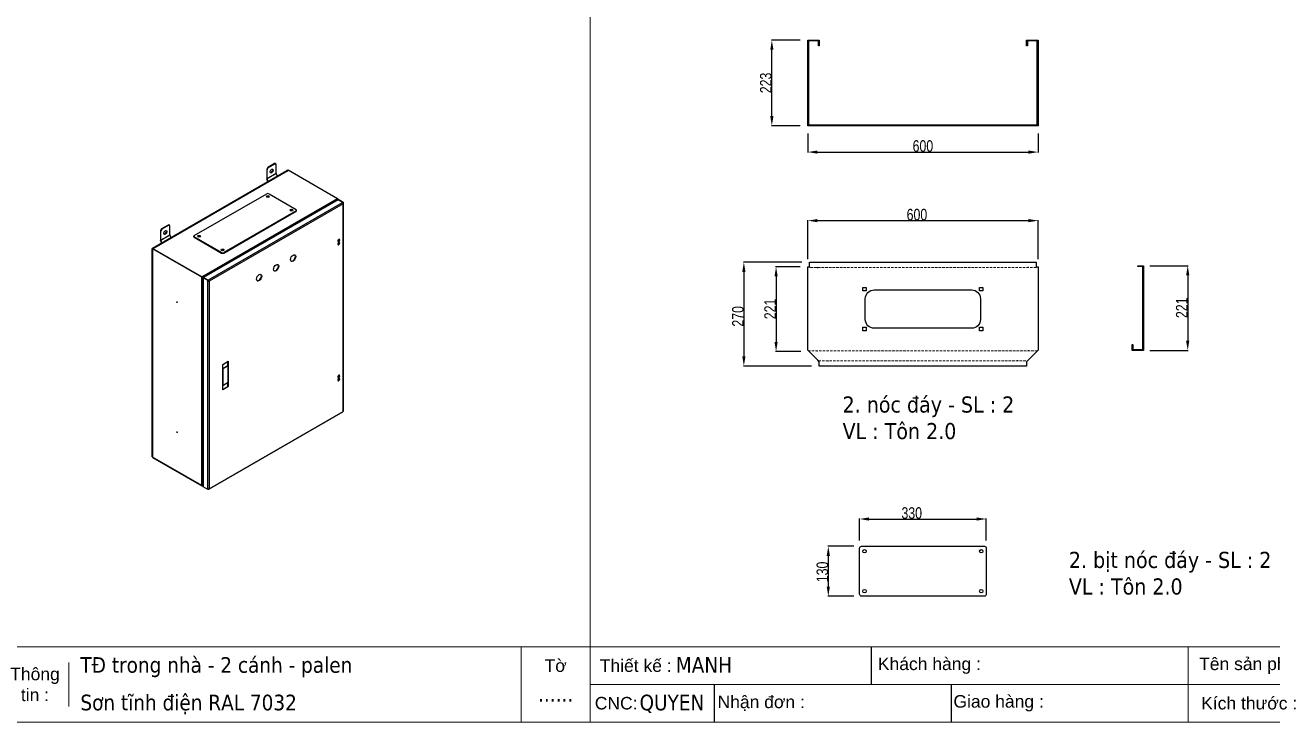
# Model space of a CAD drawing. Header units: inches. Extents: x 21 to 136330, y 8 to 58290.
# Drawn here: x 116674 to 119922, y 18243 to 20058 of the extents above; entities that cross this region are included whole.
import ezdxf
from ezdxf.enums import TextEntityAlignment as Align

# ---------------------------------------------------------------- set-up
doc = ezdxf.new("R2010")
doc.units = ezdxf.units.IN
doc.header["$MEASUREMENT"] = 0
doc.linetypes.add('HIDDEN', pattern=[9.525, 6.35, -3.175])
for name, color, linetype in [('0 KHUNG KT01', 7, 'Continuous'), ('@.0.DM. NÉT CHÍNH', 7, 'Continuous'), ('@.DM. NÉT CẮT', 2, 'Continuous'), ('@.DM. ĐIỂM DẤU', 1, 'Continuous')]:
    doc.layers.add(name, color=color, linetype=linetype)
doc.layers.add('0 TĂNG CỨNG', color=7, linetype='Continuous', lineweight=15)
doc.layers.add('@.0.DM. NÉT ĐỨT', color=8, linetype='HIDDEN', lineweight=9)
doc.layers.add('@.0.DM. KÍCH THƯỚC', color=8, linetype='Continuous', transparency=0.2)
doc.layers.add('@.0.DM. KÍCH THƯỚC @ 1', color=8, linetype='Continuous', transparency=0.2)
doc.styles.add('ARIAL', font='arial.ttf')
doc.styles.add('Note Text (ISO)', font='tahoma.ttf')
doc.styles.add('roman', font='roman.shx', dxfattribs={"width": 0.8})
doc.styles.add('Tahoma (Input Text)', font='tahoma.ttf')
doc.dimstyles.new('Kích thước Duy Mạnh', dxfattribs={"dimtxt": 30, "dimasz": 25, "dimexe": 1.25, "dimexo": 20, "dimtad": 1, "dimdec": 1, "dimtxsty": 'roman', "dimcen": 2.5, "dimclrd": 8, "dimclre": 8, "dimclrt": 2, "dimadec": 0, "dimazin": 0, "dimtfac": 1, "dimtdec": 1, "dimtix": 1, "dimtmove": 0, "dimatfit": 3, "dimfxl": 1, "dimtfillclr": 1, "dimarcsym": 0})

# ---------------------------------------------------------------- blocks, each defined once
blk = doc.blocks.new('KHUNG KT1')
at = {"color": 7}
for p, q in [((7128, -4752), (0, -4752)), ((2294.1, -4752), (2294.1, -5040)), ((6864, -4752), (6864, -5040)), ((5128.7, -4812), (5128.7, -4980)), ((4848, -4896), (0, -4896))]:
    blk.add_line(p, q, dxfattribs=at)
blk.add_lwpolyline([(0, 0), (7128, 0), (7128, -5040), (0, -5040)], close=True, dxfattribs=at)
at = {"layer": '0 KHUNG KT01'}
for p, q in [((1077.9, -4752), (1077.9, -4896)), ((476.3, -4896), (476.3, -5040)), ((1385.1, -4896), (1385.1, -5040))]:
    blk.add_line(p, q, dxfattribs=at)
at = {"color": 2, "char_height": 48, "style": 'ARIAL'}
for s, insert, width, attachment_point in [('  Thiết kế :', (0, -4824), 2202.321, 4), ('  Khách hàng :', (1066.9, -4824), 2202.321, 4), ('  Tên sản phẩm :', (2299.1, -4824), 2202.321, 4), ('Thông\\Ptin :', (4998.8, -4896), 259.945, 5), ('Tờ', (6996, -4824), 264, 5), ('CNC:', (18.2, -4968), 2202.321, 4), ('  Nhận đơn :', (451.9, -4968), 2202.321, 4), ('  Giao hàng :', (1356.7, -4968), 2202.321, 4), ('  Kích thước :', (2307, -4968), 2202.321, 4)]:
    blk.add_mtext(s, dxfattribs=dict(at, insert=insert, width=width, attachment_point=attachment_point))
at = {"color": 1, "style": 'Tahoma (Input Text)', "flags": 8}
for tag, p in [('#01', (328.9, -4851.1)), ('#03', (1514.7, -4846.3)), ('#05', (2819, -4851.1)), ('#07', (4424, -4851.1)), ('#09', (5172.9, -4851.1)), ('#02', (189.8, -4995.1)), ('#04', (1755.3, -4995.1)), ('#06', (2727.8, -4995.1)), ('#08', (4382.7, -4995.1)), ('#10', (5172.9, -4995.1))]:
    blk.add_attdef(tag, p, '', height=60, dxfattribs=at)
blk.add_attdef('#11', text='', height=60, dxfattribs=at).set_placement((6996, -4961.6), align=Align.CENTER)
at = {"layer": '0 TĂNG CỨNG', "color": 1, "style": 'ARIAL'}
blk.add_attdef('#12', (852.8, -4987.6), '', height=60, dxfattribs=at)
blk = doc.blocks.new('ư122')
at = {"layer": '@.0.DM. NÉT CHÍNH'}
for p, q in [((171.4, 847.5), (153.7, 837.3)), ((172.4, 846.9), (154.7, 836.7)), ((171.4, 847.5), (172.4, 846.9)), ((174.5, 847.1), (173.4, 847.7)), ((175.4, 822.1), (175.4, 845.2)), ((-146.5, 627.6), (203.5, 829.6)), ((203.5, 828.6), (-143.6, 628.2)), ((204, 828.4), (-143.1, 628)), ((205.3, 828.3), (-142.4, 627.6)), ((150.7, 832.2), (151.8, 831.6)), ((150.7, 832.2), (150.7, 809.1)), ((151.8, 808.4), (151.8, 831.6)), ((151.8, 808.4), (175.4, 822.1)), ((175.5, 821.4), (151.9, 807.8)), ((154.7, 836.7), (153.7, 837.3)), ((175.5, 821.4), (178, 814.9)), ((203.5, 829.3), (206.4, 831)), ((203.5, 829.3), (205.3, 828.3)), ((203.5, 828.3), (203.5, 829.3)), ((203.7, 828.2), (203.5, 828.3)), ((205.3, 828.3), (205.3, 828.3)), ((205.3, 828.3), (205.3, 828.3)), ((206.4, 831), (334.9, 756.8)), ((150.7, 809.1), (151.8, 808.4)), ((151.9, 807.8), (151, 807.7)), ((153.6, 800.9), (151, 807.7)), ((154.4, 801.3), (151.9, 807.8)), ((-37.8, 660.1), (150.8, 768.9)), ((-18.6, 552.7), (334.9, 756.8)), ((335.2, 753.1), (-14.4, 551.3)), ((336.8, 753.2), (-13.5, 550.9)), ((153.7, 762.8), (150.3, 760.8)), ((153.7, 762.9), (153.7, 762.8)), ((157.1, 760.8), (153.7, 762.8)), ((156.7, 768.9), (227.4, 728.1)), ((335.6, 754.4), (335.3, 754.6)), ((335.6, 754.8), (335.6, 753.3)), ((336.8, 753.2), (348.6, 746.4)), ((337.9, 753.8), (337, 753.3)), ((337, 753.1), (337, 753.3)), ((337, 753.3), (348.8, 746.5)), ((349.6, 747), (337.9, 753.8)), ((-1, 544.6), (347.9, 746)), ((349.6, 742.9), (0.8, 541.5)), ((227.4, 724.7), (38.8, 615.8)), ((38.8, 614.8), (227.4, 723.7)), ((215, 727.4), (211.6, 725.5)), ((215, 727.5), (215, 727.4)), ((218.4, 725.5), (215, 727.4)), ((227.4, 723.7), (227.4, 724.7)), ((228.6, 725.4), (228.6, 726.4)), ((347.9, 746), (348.6, 746.4)), ((348.6, 745.4), (348.6, 746.4)), ((348.6, 745.4), (348.6, 745.4)), ((348.8, 746.5), (349.6, 747)), ((348.8, 745.2), (348.8, 746.5)), ((349.6, 744.9), (349.1, 744.6)), ((349.5, 743.8), (350.3, 744.3)), ((349.6, 747), (349.6, 744.9)), ((349.6, 202.6), (349.6, 742.9)), ((350.4, 203.7), (350.4, 743.9)), ((-105.6, 687.6), (-123.3, 677.4)), ((-104.5, 687), (-122.2, 676.8)), ((-105.6, 687.6), (-104.5, 687)), ((-102.5, 687.2), (-103.5, 687.8)), ((-101.6, 662.2), (-101.6, 685.3)), ((-126.2, 672.3), (-125.2, 671.7)), ((-126.2, 672.3), (-126.2, 649.2)), ((-125.2, 648.5), (-125.2, 671.7)), ((-125.2, 648.5), (-101.6, 662.2)), ((-101.5, 661.5), (-125, 647.9)), ((-122.2, 676.8), (-123.3, 677.4)), ((-101.5, 661.5), (-99, 655)), ((-39, 657.3), (-39, 658.4)), ((-37.8, 655.6), (-37.8, 656.7)), ((32.9, 615.8), (-37.8, 656.7)), ((-37.8, 655.6), (32.9, 614.8)), ((-25.4, 659.4), (-28.8, 657.4)), ((-25.4, 659.5), (-25.4, 659.4)), ((-22, 657.4), (-25.4, 659.4)), ((338.1, 649.9), (338.7, 650.2)), ((-147.2, 84.3), (-147.2, 626.5)), ((-147.1, 626.9), (-144.2, 628.6)), ((-18.6, 552.7), (-147.1, 626.9)), ((-147.1, 625.9), (-147.1, 626.9)), ((-18.6, 551.7), (-147.1, 625.9)), ((-18.6, 551.7), (-146.5, 625.5)), ((-146.5, 625.5), (-146.5, 83.2)), ((-142.4, 627.6), (-144.2, 628.6)), ((-142.4, 627.6), (-142.4, 627.6)), ((-142.4, 627.6), (-142.4, 627.6)), ((-142.4, 627.6), (-142.4, 627.6)), ((-126.2, 649.2), (-125.2, 648.5)), ((-125, 647.9), (-125.9, 647.8)), ((-123.3, 641), (-125.9, 647.8)), ((-122.5, 641.4), (-125, 647.9)), ((35.9, 624), (32.5, 622)), ((35.9, 624.1), (35.9, 624)), ((39.2, 622), (35.9, 624)), ((337, 644.8), (337, 648.8)), ((337, 636.6), (337, 640.6)), ((337.3, 644.9), (337.9, 645.3)), ((338.1, 644.4), (337.3, 644.9)), ((337.3, 636.8), (337.9, 637.1)), ((338.1, 636.2), (337.3, 636.8)), ((338.7, 644.7), (337.9, 645.3)), ((338.7, 636.6), (337.9, 637.1)), ((338.7, 644.7), (338.1, 644.4)), ((338.1, 641.7), (338.7, 642)), ((338.7, 636.6), (338.1, 636.2)), ((32.9, 614.8), (32.9, 615.8)), ((38.8, 614.8), (38.8, 615.8)), ((-18.6, 551.7), (-18.6, 552.7)), ((-18.6, 9.4), (-18.6, 551.7)), ((-16.9, 551.7), (-16.2, 551.3)), ((-16.2, 551.3), (-15.1, 550.7)), ((-15.3, 550.5), (-15.3, 7.9)), ((-14.5, 551), (-15.1, 550.7)), ((-14.9, 550.5), (-15.1, 550.7)), ((-14.9, 550.5), (-15.1, 550.7)), ((-15.1, 550.7), (-15.1, 550.5)), ((-14.5, 550.3), (-13.6, 550.8)), ((-14.5, 550.3), (-14.5, 6)), ((-2.7, 543.5), (-14.5, 550.3)), ((-13.6, 550.8), (-1.9, 544)), ((-1.7, 544.1), (-13.5, 550.9)), ((-13.5, 550.9), (-13.5, 550.8)), ((-1.9, 544), (-2.7, 543.5)), ((-2.7, 541.5), (-2.7, 543.5)), ((-2.7, 541.5), (-1.9, 542)), ((-2.7, 1.2), (-2.7, 541.5)), ((-1.9, 544), (-1.9, 542)), ((-1.9, 543.2), (-1.7, 543.1)), ((-1, 542.5), (-1.9, 543)), ((-1, 542.5), (-1.9, 543)), ((-1.7, 544.1), (-1, 544.6)), ((-1.7, 543.1), (-1.7, 544.1)), ((-1, 543.5), (-1.7, 543.1)), ((-1.6, 541.1), (-0.1, 542)), ((-1, 544.6), (-1, 543.5)), ((-1, 542.5), (-0.3, 542.9)), ((-1, 541.8), (-1, 542.5)), ((-0.2, 542.1), (-0.1, 542.2)), ((-0.2, 541.9), (-0.2, 542.1)), ((-0.1, 542), (-0.1, 543.8)), ((-0.1, 542), (0.8, 541.5)), ((0.8, 541.5), (0.8, 1.2)), ((36.2, 324.8), (50.3, 332.9)), ((49.4, 322), (49.4, 332.4)), ((50.3, 332.9), (50.3, 300.1)), ((36.2, 258.8), (36.2, 324.8)), ((36.2, 314.4), (49.4, 322)), ((50.2, 321.5), (36.2, 313.4)), ((36.2, 313.4), (36.2, 313.5)), ((36.2, 313.4), (36.2, 270.2)), ((50.2, 321.5), (49.4, 322)), ((50.2, 300.1), (50.2, 321.5)), ((50.3, 300.1), (50.2, 300.2)), ((50.3, 300.1), (50.2, 300.1)), ((50.2, 299.7), (50.3, 299.8)), ((50.2, 278.3), (50.2, 299.7)), ((50.3, 299.8), (50.3, 266.9)), ((337, 291), (337, 295)), ((338.1, 296), (338.7, 296.4)), ((36.2, 270.2), (50.2, 278.3)), ((36.2, 270.2), (36.2, 270.2)), ((36.2, 259.8), (49.4, 267.5)), ((50.3, 266.9), (36.2, 258.8)), ((49.4, 267.5), (49.4, 277.8)), ((50.3, 266.9), (49.4, 267.5)), ((337, 282.8), (337, 286.8)), ((337.3, 291.1), (337.9, 291.4)), ((338.1, 290.6), (337.3, 291.1)), ((337.3, 282.9), (337.9, 283.3)), ((338.1, 282.4), (337.3, 282.9)), ((338.7, 290.9), (337.9, 291.4)), ((338.7, 282.8), (337.9, 283.3)), ((338.7, 290.9), (338.1, 290.6)), ((338.1, 287.9), (338.7, 288.2)), ((338.7, 282.8), (338.1, 282.4)), ((0.3, 0.1), (349.1, 201.5)), ((0.8, 1.2), (349.6, 202.6)), ((-147, 83.6), (-147.1, 83.6)), ((-18.6, 9.4), (-147.1, 83.6)), ((-147.1, 83.6), (-147.1, 82.6)), ((-147.1, 82.6), (-18.6, 8.4)), ((-146.5, 83.2), (-18.6, 9.4)), ((-18.6, 9.4), (-18.6, 8.4)), ((-16.5, 8.8), (-15.3, 9.5)), ((-2.7, -0.8), (-14.5, 6)), ((-2.7, -0.8), (-2.7, 1.2)), ((-1.9, 0.9), (-1.9, -0.3)), ((-1.7, 0.8), (-1.9, 0.9)), ((-1.7, 0.8), (-1.6, 0.9)), ((-1.7, 0.8), (-1.7, -0.2)), ((-1, 0.2), (-1.7, -0.2)), ((-1, 0.2), (-1, 0.8)), ((-0.1, 0), (-0.1, 0.9)), ((-1.9, -0.3), (-2.7, -0.8)), ((-1.9, -0.1), (-1.7, -0.2))]:
    blk.add_line(p, q, dxfattribs=at)
for centre, major_axis, start_param, end_param in [((171.4, 844.1), (2.08, 3.61), 0, 0.785398), ((172.4, 843.5), (2.08, 3.61), 5.497787, 7.068583), ((153.7, 833.9), (-2.08, -3.61), 3.926991, 5.497787), ((154.7, 833.3), (2.08, 3.61), 0.785398, 2.356194), ((162.5, 828.8), (-2.71, -4.69), 0.197088, 2.944505), ((176.4, 821.4), (-0.75, 1.3), 0.785398, 1.308997), ((205.3, 828.6), (2.5, 0), 1.770509, 2.356194), ((205.3, 826.2), (-1.25, 2.17), 5.497787, 6.283185), ((152.8, 807.8), (1.5, -2.6), 3.926991, 4.45059), ((152.8, 807.8), (-0.75, 1.3), 0.785398, 1.308997), ((153.7, 760.8), (3.75, 0), 0.237941, 2.903652), ((153.7, 767.2), (4.17, 0), 0.785398, 2.356194), ((333.1, 753.8), (1.77, 3.06), 4.790313, 5.235988), ((333.1, 754.8), (2.5, 0), 6.021386, 6.871467), ((215, 725.4), (3.75, 0), 0.237941, 2.903652), ((224.4, 726.4), (4.17, 0), 5.497787, 7.068583), ((224.4, 725.4), (4.17, 0), 5.497787, 6.283185), ((347.9, 743.9), (1.25, -2.17), 1.832596, 2.356194), ((347.9, 743.9), (1.25, -2.17), 0.785398, 1.832596), ((347.9, 743.9), (2.5, 0), 0.261799, 0.785398), ((347.9, 743.9), (2.5, 0), 5.497787, 6.544985), ((-105.6, 684.2), (2.08, 3.61), 0, 0.785398), ((-104.5, 683.6), (2.08, 3.61), 5.497787, 7.068583), ((-123.3, 674), (-2.08, -3.61), 3.926991, 5.497787), ((-122.2, 673.4), (2.08, 3.61), 0.785398, 2.356194), ((-114.4, 668.9), (-2.71, -4.69), 0.197088, 2.944505), ((-100.5, 661.5), (-0.75, 1.3), 0.785398, 1.308997), ((-34.9, 658.4), (-4.17, 0), 5.497787, 7.068583), ((-34.9, 657.3), (-4.17, 0), 0, 0.785398), ((-25.4, 657.3), (3.75, 0), 0.237941, 2.903652), ((338.1, 647.1), (-1.67, -2.89), 3.926991, 7.068583), ((337.9, 648), (1.67, 2.89), 3.926991, 6.01481), ((338.7, 647.5), (1.67, 2.89), 3.926991, 7.068583), ((-144.7, 626.5), (-2.5, 0), 5.497787, 6.623022), ((-142.4, 625.5), (-1.25, 2.17), 5.497787, 5.579459), ((-124.1, 647.9), (1.5, -2.6), 3.926991, 4.45059), ((-124.1, 647.9), (-0.75, 1.3), 0.785398, 1.308997), ((35.9, 622), (3.75, 0), 0.237941, 2.903652), ((338.1, 639), (-1.67, -2.89), 3.926991, 7.068583), ((337.3, 647.6), (-1.67, -2.89), 0.268375, 0.785398), ((337.3, 639.5), (-1.67, -2.89), 0.268375, 0.785398), ((337.9, 639.8), (1.67, 2.89), 3.926991, 6.01481), ((338.7, 639.3), (1.67, 2.89), 3.926991, 7.068583), ((35.9, 617.5), (-4.17, 0), 0.785398, 2.356194), ((35.9, 616.5), (4.17, 0), 3.926991, 5.497787), ((174.3, 576.7), (-4.79, -8.3), 0.092363, 3.04923), ((218.5, 602.2), (-4.79, -8.3), 0.092363, 3.04923), ((130.1, 551.2), (-4.79, -8.3), 0.092363, 3.04923), ((-16.9, 552.7), (-2.5, 0), 0.785398, 1.832596), ((-1, 542.5), (2.5, 0), 3.926991, 4.45059), ((-1, 542.5), (-1.25, 0), 0.785398, 2.356194), ((-1, 542.5), (2.5, 0), 4.45059, 5.497787), ((-1, 542.5), (-1.25, 2.17), 4.974188, 5.497787), ((-1, 542.5), (0.63, -1.08), 0.785398, 2.356194), ((-1, 542.5), (-1.25, 2.17), 3.926991, 4.974188), ((338.1, 293.3), (-1.67, -2.89), 3.926991, 7.068583), ((337.9, 294.2), (1.67, 2.89), 3.926991, 6.01481), ((338.7, 293.7), (1.67, 2.89), 3.926991, 7.068583), ((338.1, 285.1), (-1.67, -2.89), 3.926991, 7.068583), ((337.3, 293.8), (-1.67, -2.89), 0.268375, 0.785398), ((337.3, 285.7), (-1.67, -2.89), 0.268375, 0.785398), ((337.9, 286), (1.67, 2.89), 3.926991, 6.01481), ((338.7, 285.5), (1.67, 2.89), 3.926991, 7.068583), ((347.9, 203.7), (1.25, -2.17), 0, 0.785398), ((347.9, 203.7), (2.5, 0), 5.497787, 6.283185), ((-144.7, 84.3), (-2.5, 0), 0, 0.785398), ((-16.9, 10.4), (2.5, 0), 3.926991, 4.974188), ((-16.9, 11.5), (-1.77, -3.06), 1.047198, 1.492872), ((-1, 2.3), (-2.5, 0), 0.785398, 1.308997), ((-1, 2.3), (-2.5, 0), 1.308997, 2.356194), ((-1, 2.3), (1.25, -2.17), 5.497787, 6.021386), ((-1, 2.3), (1.25, -2.17), 6.021386, 7.068583)]:
    blk.add_ellipse(centre, major_axis=major_axis, ratio=0.57735, start_param=start_param, end_param=end_param, dxfattribs=at)
for centre, major_axis in [((163.6, 828.2), (2.71, 4.69)), ((153.7, 761.8), (3.75, 0)), ((215, 726.4), (3.75, 0)), ((-113.4, 668.3), (2.71, 4.69)), ((-25.4, 658.4), (3.75, 0)), ((35.9, 623), (3.75, 0)), ((175.2, 576.2), (-4.79, -8.3)), ((219.4, 601.7), (-4.79, -8.3)), ((131, 550.7), (-4.79, -8.3)), ((-82.6, 486.6), (0.417, -0.722)), ((-82.6, 148.4), (0.417, -0.722))]:
    blk.add_ellipse(centre, major_axis=major_axis, ratio=0.57735, dxfattribs=at)
for points, knots in [([(334.9, 756.8), (335.1, 756.3), (335.3, 755.3), (335.3, 754.3), (335.2, 753.9), (335.1, 753.4), (335, 753)], [0, 0, 0, 0, 1.026322, 1.026322, 1.026322, 1.492872, 1.492872, 1.492872, 1.492872]), ([(336, 753.3), (336.2, 753.4), (336.4, 753.6), (336.6, 753.6), (336.7, 753.6), (336.7, 753.7), (336.7, 753.7)], [-0.4991094, -0.4991094, -0.4991094, -0.4991094, -0.3376904, -0.3376904, -0.3376904, -0.3123669, -0.3123669, -0.3123669, -0.3123669]), ([(-15.1, 550.7), (-15.5, 551.2), (-16.2, 551.8), (-17.1, 552.3), (-17.6, 552.5), (-18.1, 552.7), (-18.6, 552.7)], [0, 0, 0, 0, 1.026322, 1.026322, 1.026322, 1.570796, 1.570796, 1.570796, 1.570796]), ([(-15.3, 550.5), (-15.2, 550.5), (-15.1, 550.5), (-15, 550.5), (-14.9, 550.5), (-14.9, 550.5)], [0, 0, 0, 0, 0.05927995, 0.05927995, 0.09014285, 0.09014285, 0.09014285, 0.09014285]), ([(-14.9, 550.5), (-14.8, 550.6), (-14.6, 550.6), (-14.3, 550.6), (-14.1, 550.7), (-13.9, 550.8), (-13.9, 550.8), (-13.8, 550.8)], [0, 0, 0, 0, 0.0657669, 0.0657669, 0.1323234, 0.1323234, 0.156553, 0.156553, 0.156553, 0.156553]), ([(-14.1, 551.3), (-14.1, 551.2), (-14.1, 551.1), (-14.1, 550.9), (-14, 550.8), (-14, 550.7)], [-0.27624246, -0.27624246, -0.27624246, -0.27624246, -0.21413632, -0.21413632, -0.17938515, -0.17938515, -0.17938515, -0.17938515]), ([(-14, 551.3), (-14, 551.1), (-14, 551), (-14, 550.9), (-14, 550.8), (-14, 550.7)], [-0.29607044, -0.29607044, -0.29607044, -0.29607044, -0.23376334, -0.23376334, -0.20012323, -0.20012323, -0.20012323, -0.20012323]), ([(-18.6, 8.4), (-17.7, 8.3), (-16.7, 8.5), (-16, 9.2), (-15.7, 9.4), (-15.4, 9.8), (-15.3, 10.1)], [0, 0, 0, 0, 1.026322, 1.026322, 1.026322, 1.454382, 1.454382, 1.454382, 1.454382]), ([(-15.3, 7.9), (-15.3, 7.7), (-15.2, 7.5), (-15.2, 7.3), (-15.2, 7.3), (-15.2, 7.2), (-15.2, 7.1)], [-0.468655, -0.468655, -0.468655, -0.468655, -0.350237, -0.350237, -0.350237, -0.3033353, -0.3033353, -0.3033353, -0.3033353])]:
    blk.add_open_spline(points, degree=3, knots=knots, dxfattribs=at)
for points in [[(335.2, 753.1), (335.4, 753.2), (335.5, 753.2), (335.7, 753.3)], [(335.7, 753.3), (335.8, 753.3), (335.9, 753.3), (336, 753.3)], [(336, 753.3), (336.2, 753.3), (336.5, 753.3), (336.8, 753.2)], [(336.7, 753.7), (336.6, 753.5), (336.5, 753.4), (336.4, 753.3)], [(336.7, 753.7), (337.1, 753.8), (337.5, 753.8), (337.9, 753.8)], [(337, 753.3), (336.9, 753.3), (336.9, 753.2), (336.8, 753.2)], [(-15.2, 550.5), (-15.2, 550.5), (-15.3, 550.5), (-15.3, 550.5)], [(-14.5, 550.3), (-14.8, 550.4), (-15.1, 550.5), (-15.2, 550.5)], [(-14.9, 550.5), (-15, 550.5), (-15.1, 550.5), (-15.2, 550.5)], [(-14.1, 551.3), (-14.4, 551.4), (-14.6, 551.1), (-14.5, 550.6)], [(-14, 551.3), (-14, 551.3), (-14.1, 551.3), (-14.1, 551.3)], [(-13.5, 550.9), (-13.7, 551.1), (-13.9, 551.2), (-14, 551.3)], [(-13.8, 550.8), (-13.7, 550.8), (-13.7, 550.8), (-13.6, 550.8)], [(-15.2, 7.1), (-15.1, 6.7), (-14.9, 6.3), (-14.5, 6)]]:
    blk.add_open_spline(points, degree=3, dxfattribs=at)
blk = doc.blocks.new('*D1889')
at = {"layer": '@.0.DM. KÍCH THƯỚC', "color": 8, "lineweight": -2, "transparency": 16777216}
for p, q in [((118712.5, 19448.3), (118712.5, 19549.6)), ((119312.5, 19448.3), (119312.5, 19549.6))]:
    blk.add_line(p, q, dxfattribs=at)
at = {"layer": '@.0.DM. KÍCH THƯỚC', "lineweight": -2, "transparency": 16777216}
blk.add_line((118737.5, 19548.3), (119287.5, 19548.3), dxfattribs=at)
at = {"layer": '@.0.DM. KÍCH THƯỚC', "transparency": 16777216}
for points in [[(118737.5, 19552.5), (118737.5, 19544.2), (118712.5, 19548.3)], [(119287.5, 19552.5), (119287.5, 19544.2), (119312.5, 19548.3)]]:
    blk.add_solid(points, dxfattribs=at)
at = {"layer": 'Defpoints', "color": 0, "transparency": 16777216}
for p in [(119312.5, 19548.3), (118712.5, 19428.3), (119312.5, 19428.3)]:
    blk.add_point(p, dxfattribs=at)
at = {"layer": '@.0.DM. KÍCH THƯỚC', "color": 2, "transparency": 16777216, "insert": (118970.2, 19579), "char_height": 30, "attachment_point": 1, "style": 'roman'}
blk.add_mtext('600', dxfattribs=at)
blk = doc.blocks.new('*D1890')
at = {"layer": '@.0.DM. KÍCH THƯỚC', "color": 8, "lineweight": -2, "transparency": 16777216}
for p, q in [((118697.5, 19439.9), (118545, 19439.9)), ((118722.5, 19169.8), (118545, 19169.8))]:
    blk.add_line(p, q, dxfattribs=at)
at = {"layer": '@.0.DM. KÍCH THƯỚC', "lineweight": -2, "transparency": 16777216}
blk.add_line((118546.2, 19414.9), (118546.2, 19194.8), dxfattribs=at)
at = {"layer": '@.0.DM. KÍCH THƯỚC', "transparency": 16777216}
for points in [[(118542.1, 19414.9), (118550.4, 19414.9), (118546.2, 19439.9)], [(118542.1, 19194.8), (118550.4, 19194.8), (118546.2, 19169.8)]]:
    blk.add_solid(points, dxfattribs=at)
at = {"layer": 'Defpoints', "color": 0, "transparency": 16777216}
for p in [(118717.5, 19439.9), (118546.2, 19169.8), (118742.5, 19169.8)]:
    blk.add_point(p, dxfattribs=at)
at = {"layer": '@.0.DM. KÍCH THƯỚC', "color": 2, "transparency": 16777216, "insert": (118515.6, 19272.4), "char_height": 30, "attachment_point": 1, "rotation": 90, "style": 'roman'}
blk.add_mtext('270', dxfattribs=at)
blk = doc.blocks.new('*D1891')
at = {"layer": '@.0.DM. KÍCH THƯỚC', "color": 8, "lineweight": -2, "transparency": 16777216}
for p, q in [((118847.5, 18715.7), (118847.5, 18772.8)), ((119177.5, 18715.7), (119177.5, 18772.8))]:
    blk.add_line(p, q, dxfattribs=at)
at = {"layer": '@.0.DM. KÍCH THƯỚC', "lineweight": -2, "transparency": 16777216}
blk.add_line((118872.5, 18771.6), (119152.5, 18771.6), dxfattribs=at)
at = {"layer": '@.0.DM. KÍCH THƯỚC', "transparency": 16777216}
for points in [[(118872.5, 18775.7), (118872.5, 18767.4), (118847.5, 18771.6)], [(119152.5, 18775.7), (119152.5, 18767.4), (119177.5, 18771.6)]]:
    blk.add_solid(points, dxfattribs=at)
at = {"layer": 'Defpoints', "color": 0, "transparency": 16777216}
for p in [(119177.5, 18771.6), (118847.5, 18695.7), (119177.5, 18695.7)]:
    blk.add_point(p, dxfattribs=at)
at = {"layer": '@.0.DM. KÍCH THƯỚC', "color": 2, "transparency": 16777216, "insert": (118956.7, 18802.2), "char_height": 30, "attachment_point": 1, "style": 'roman'}
blk.add_mtext('330', dxfattribs=at)
blk = doc.blocks.new('*D1892')
at = {"layer": '@.0.DM. KÍCH THƯỚC', "color": 8, "lineweight": -2, "transparency": 16777216}
for p, q in [((118832.5, 18700.7), (118764.9, 18700.7)), ((118832.5, 18570.7), (118764.9, 18570.7))]:
    blk.add_line(p, q, dxfattribs=at)
at = {"layer": '@.0.DM. KÍCH THƯỚC', "lineweight": -2, "transparency": 16777216}
blk.add_line((118766.2, 18675.7), (118766.2, 18595.7), dxfattribs=at)
at = {"layer": '@.0.DM. KÍCH THƯỚC', "transparency": 16777216}
for points in [[(118762, 18675.7), (118770.3, 18675.7), (118766.2, 18700.7)], [(118762, 18595.7), (118770.3, 18595.7), (118766.2, 18570.7)]]:
    blk.add_solid(points, dxfattribs=at)
at = {"layer": 'Defpoints', "color": 0, "transparency": 16777216}
for p in [(118852.5, 18700.7), (118766.2, 18570.7), (118852.5, 18570.7)]:
    blk.add_point(p, dxfattribs=at)
at = {"layer": '@.0.DM. KÍCH THƯỚC', "color": 2, "transparency": 16777216, "insert": (118735.6, 18607.1), "char_height": 30, "attachment_point": 1, "rotation": 90, "style": 'roman'}
blk.add_mtext('130', dxfattribs=at)
blk = doc.blocks.new('*D1870')
at = {"layer": '@.0.DM. KÍCH THƯỚC', "color": 8, "lineweight": -2, "transparency": 16777216}
for p, q in [((118692.5, 19428.3), (118628.9, 19428.3)), ((118694.5, 19207.6), (118628.9, 19207.6))]:
    blk.add_line(p, q, dxfattribs=at)
at = {"layer": '@.0.DM. KÍCH THƯỚC', "lineweight": -2, "transparency": 16777216}
blk.add_line((118630.1, 19403.3), (118630.1, 19232.6), dxfattribs=at)
at = {"layer": '@.0.DM. KÍCH THƯỚC', "transparency": 16777216}
for points in [[(118626, 19403.3), (118634.3, 19403.3), (118630.1, 19428.3)], [(118626, 19232.6), (118634.3, 19232.6), (118630.1, 19207.6)]]:
    blk.add_solid(points, dxfattribs=at)
at = {"layer": 'Defpoints', "color": 0, "transparency": 16777216}
for p in [(118712.5, 19428.3), (118630.1, 19207.6), (118714.5, 19207.6)]:
    blk.add_point(p, dxfattribs=at)
at = {"layer": '@.0.DM. KÍCH THƯỚC', "color": 2, "transparency": 16777216, "insert": (118599.5, 19291.7), "char_height": 30, "attachment_point": 1, "rotation": 90, "style": 'roman'}
blk.add_mtext('221', dxfattribs=at)
blk = doc.blocks.new('*D1881')
at = {"layer": '@.0.DM. KÍCH THƯỚC', "color": 8, "lineweight": -2, "transparency": 16777216}
for p, q in [((119603.2, 19431), (119703.4, 19431)), ((119603.2, 19210.5), (119703.4, 19210.5))]:
    blk.add_line(p, q, dxfattribs=at)
at = {"layer": '@.0.DM. KÍCH THƯỚC', "lineweight": -2, "transparency": 16777216}
blk.add_line((119702.2, 19406), (119702.2, 19235.5), dxfattribs=at)
at = {"layer": '@.0.DM. KÍCH THƯỚC', "transparency": 16777216}
for points in [[(119698, 19406), (119706.4, 19406), (119702.2, 19431)], [(119698, 19235.5), (119706.4, 19235.5), (119702.2, 19210.5)]]:
    blk.add_solid(points, dxfattribs=at)
at = {"layer": 'Defpoints', "color": 0, "transparency": 16777216}
for p in [(119583.2, 19431), (119583.2, 19210.5), (119702.2, 19210.5)]:
    blk.add_point(p, dxfattribs=at)
at = {"layer": '@.0.DM. KÍCH THƯỚC', "color": 2, "transparency": 16777216, "insert": (119671.6, 19294.7), "char_height": 30, "attachment_point": 1, "rotation": 90, "style": 'roman'}
blk.add_mtext('221', dxfattribs=at)
blk = doc.blocks.new('*D1885')
at = {"layer": '@.0.DM. KÍCH THƯỚC', "color": 8, "lineweight": -2, "transparency": 16777216}
for p, q in [((118712.5, 19775.3), (118712.5, 19725.5)), ((119312.5, 19775.3), (119312.5, 19725.5))]:
    blk.add_line(p, q, dxfattribs=at)
at = {"layer": '@.0.DM. KÍCH THƯỚC', "lineweight": -2, "transparency": 16777216}
blk.add_line((118737.5, 19726.8), (119287.5, 19726.8), dxfattribs=at)
at = {"layer": '@.0.DM. KÍCH THƯỚC', "transparency": 16777216}
for points in [[(118737.5, 19730.9), (118737.5, 19722.6), (118712.5, 19726.8)], [(119287.5, 19730.9), (119287.5, 19722.6), (119312.5, 19726.8)]]:
    blk.add_solid(points, dxfattribs=at)
at = {"layer": 'Defpoints', "color": 0, "transparency": 16777216}
for p in [(118712.5, 19795.3), (119312.5, 19795.3), (119312.5, 19726.8)]:
    blk.add_point(p, dxfattribs=at)
at = {"layer": '@.0.DM. KÍCH THƯỚC', "color": 2, "transparency": 16777216, "insert": (119012.5, 19742.4), "char_height": 30, "attachment_point": 5, "style": 'roman'}
blk.add_mtext('600', dxfattribs=at)
blk = doc.blocks.new('*D1901')
at = {"layer": '@.0.DM. KÍCH THƯỚC', "color": 8, "lineweight": -2, "transparency": 16777216}
for p, q in [((118692.5, 20018.3), (118617.9, 20018.3)), ((118692.5, 19795.3), (118617.9, 19795.3))]:
    blk.add_line(p, q, dxfattribs=at)
at = {"layer": '@.0.DM. KÍCH THƯỚC', "lineweight": -2, "transparency": 16777216}
blk.add_line((118619.1, 19820.3), (118619.1, 19993.3), dxfattribs=at)
at = {"layer": '@.0.DM. KÍCH THƯỚC', "transparency": 16777216}
for points in [[(118615, 19993.3), (118623.3, 19993.3), (118619.1, 20018.3)], [(118615, 19820.3), (118623.3, 19820.3), (118619.1, 19795.3)]]:
    blk.add_solid(points, dxfattribs=at)
at = {"layer": 'Defpoints', "color": 0, "transparency": 16777216}
for p in [(118619.1, 20018.3), (118712.5, 20018.3), (118712.5, 19795.3)]:
    blk.add_point(p, dxfattribs=at)
at = {"layer": '@.0.DM. KÍCH THƯỚC', "color": 2, "transparency": 16777216, "insert": (118603.5, 19906.8), "char_height": 30, "attachment_point": 5, "rotation": 90, "style": 'roman'}
blk.add_mtext('223', dxfattribs=at)

msp = doc.modelspace()

# ---------------------------------------------------------------- linework, layer by layer
at = {"layer": '@.0.DM. NÉT CHÍNH'}
for p, q in [((118717.5391, 19428.3281), (118717.5391, 19426.5901)), ((119307.5391, 19428.3281), (119307.5391, 19426.5901))]:
    msp.add_line(p, q, dxfattribs=at)
for points in [[(119282.5391, 20003.3042), (119282.5391, 20018.3042), (119312.5391, 20018.3042), (119312.5391, 19795.3042), (118712.5391, 19795.3042), (118712.5391, 20018.3042), (118742.5391, 20018.3042), (118742.5391, 20003.3042), (118740.5391, 20003.3042), (118740.5391, 20016.3042), (118714.5391, 20016.3042), (118714.5391, 19797.3042), (119310.5391, 19797.3042), (119310.5391, 20016.3042), (119284.5391, 20016.3042), (119284.5391, 20003.3042)], [(119587.1892, 19430.9803), (119587.1892, 19210.4803), (119557.1892, 19210.4803), (119557.1892, 19225.4803), (119559.1892, 19225.4803), (119559.1892, 19212.4803), (119585.1892, 19212.4803), (119585.1892, 19428.9803), (119572.1892, 19428.9803), (119572.1892, 19430.9803)]]:
    msp.add_lwpolyline(points, close=True, dxfattribs=at)
for points in [[(119309.2772, 19428.3281), (119312.5391, 19428.3281), (119312.5391, 19211.3042), (119286.5391, 19185.3042), (119282.5391, 19180.7803), (119282.5391, 19169.7803), (118742.5391, 19169.7803), (118742.5391, 19180.7803), (118738.5391, 19185.3042), (118712.5391, 19211.3042), (118712.5391, 19428.3281), (118715.8011, 19428.3281)], [(118717.5391, 19428.3281), (118717.5391, 19439.852), (119307.5391, 19439.852), (119307.5391, 19428.3281)]]:
    msp.add_lwpolyline(points, dxfattribs=at)
msp.add_lwpolyline([(118852.5391, 18700.7178), (119172.5391, 18700.7178, -0.414213562), (119177.5391, 18695.7178), (119177.5391, 18575.7178, -0.414213562), (119172.5391, 18570.7178), (118852.5391, 18570.7178, -0.414213562), (118847.5391, 18575.7178), (118847.5391, 18695.7178, -0.414213562)], format="xyb", close=True, dxfattribs=at)
for centre, start, end in [((118717.5391, 19428.3281), 180, 270), ((119307.5391, 19428.3281), 270, 0)]:
    msp.add_arc(centre, 1.7381, start, end, dxfattribs=at)
at = {"layer": '@.0.DM. NÉT ĐỨT'}
for p, q in [((119307.5391, 19426.5901), (118717.5391, 19426.5901)), ((119310.5391, 19209.5662), (118714.5391, 19209.5662)), ((118740.5391, 19183.0423), (119284.5391, 19183.0423))]:
    msp.add_line(p, q, dxfattribs=at)
at = {"layer": '@.DM. NÉT CẮT'}
for points in [[(118865.0391, 19365.5781), (118856.0391, 19365.5781), (118856.0391, 19374.5781), (118865.0391, 19374.5781)], [(119169.0391, 19365.5781), (119160.0391, 19365.5781), (119160.0391, 19374.5781), (119169.0391, 19374.5781)], [(118856.0391, 19270.5781), (118865.0391, 19270.5781), (118865.0391, 19261.5781), (118856.0391, 19261.5781)], [(119160.0391, 19270.5781), (119169.0391, 19270.5781), (119169.0391, 19261.5781), (119160.0391, 19261.5781)]]:
    msp.add_lwpolyline(points, close=True, dxfattribs=at)
msp.add_lwpolyline([(119139.5391, 19268.0781), (118885.5391, 19268.0781, -0.414213562), (118862.5391, 19291.0781), (118862.5391, 19345.0781, -0.414213562), (118885.5391, 19368.0781), (119139.5391, 19368.0781, -0.414213562), (119162.5391, 19345.0781), (119162.5391, 19291.0781, -0.414213562)], format="xyb", close=True, dxfattribs=at)
for centre in [(118860.5391, 18687.7178), (119164.5391, 18687.7178), (118860.5391, 18583.7178), (119164.5391, 18583.7178)]:
    msp.add_circle(centre, 4.5, dxfattribs=at)
at = {"layer": '@.DM. ĐIỂM DẤU'}
for p, q in [((118737.5391, 19426.5901), (118739.5391, 19426.5901)), ((119287.5391, 19426.5901), (119285.5391, 19426.5901)), ((118736.2789, 19209.5662), (118738.2789, 19209.5662)), ((119288.7994, 19209.5662), (119286.7994, 19209.5662)), ((118765.0751, 19183.0423), (118767.0751, 19183.0423)), ((119260.0032, 19183.0423), (119258.0032, 19183.0423))]:
    msp.add_line(p, q, dxfattribs=at)

# ---------------------------------------------------------------- block references
at = {"layer": '0 TĂNG CỨNG', "color": 1}
ref = msp.add_blockref('KHUNG KT1', (113306.2353, 21664.8455), dxfattribs=dict(at, xscale=0.6789308409752146, yscale=0.6789308409752146, zscale=0.6789308409752146))
ref.add_attrib('#10', 'Sơn tĩnh điện RAL 7032', (116818.2766, 18273.5448), dxfattribs={"layer": '0', "color": 1, "height": 40.73585, "style": 'Tahoma (Input Text)'})
ref.add_attrib('#09', 'TÐ trong nhà - 2 cánh - palen', (116818.2766, 18371.3109), dxfattribs={"layer": '0', "color": 1, "height": 40.73585, "style": 'Tahoma (Input Text)'})
ref.add_attrib('#11', '......', dxfattribs={"layer": '0', "color": 1, "height": 40.73585, "style": 'Tahoma (Input Text)'}).set_placement((118056.0244, 18296.2386), align=Align.CENTER)
ref = msp.add_blockref('KHUNG KT1', (118145.6544, 21664.8455), dxfattribs=dict(at, xscale=0.6789308409752146, yscale=0.6789308409752146, zscale=0.6789308409752146))
ref.add_attrib('#01', 'MANH', (118368.974, 18371.3109), dxfattribs={"layer": '0', "color": 1, "height": 40.73585, "style": 'Tahoma (Input Text)'})
ref.add_attrib('#02', 'QUYEN', (118274.5061, 18273.5448), dxfattribs={"layer": '0', "color": 1, "height": 40.73585, "style": 'Tahoma (Input Text)'})
at = {"layer": '@.0.DM. NÉT CHÍNH'}
msp.add_blockref('ư122', (117152.8293, 18849.2619), dxfattribs=at)

# ---------------------------------------------------------------- texts
at = {"layer": '@.0.DM. NÉT CHÍNH', "color": 2, "char_height": 41.999999, "width": 824.011569, "attachment_point": 1, "line_spacing_factor": 0.987884, "style": 'Note Text (ISO)'}
for s, insert in [('\\fTahoma|b0|i0;2. nóc đáy - SL : 2\\P\\fTahoma|b0|i0;VL : Tôn 2.0', (118803.3693, 19090.6829)), ('\\fTahoma|b0|i0;2. bịt nóc đáy - SL : 2\\P\\fTahoma|b0|i0;VL : Tôn 2.0\\P', (119392.7241, 18686.139))]:
    msp.add_mtext(s, dxfattribs=dict(at, insert=insert))

# ---------------------------------------------------------------- dimensions: what is measured, and where the dimension line sits
at = {"layer": '@.0.DM. KÍCH THƯỚC @ 1'}
dim = msp.add_linear_dim(base=(118619.1252, 20018.3042), p1=(118712.5391, 19795.3042), p2=(118712.5391, 20018.3042), angle=90, dimstyle='Kích thước Duy Mạnh', override={"dimscale": 1, "dimdec": 0, "dimclrd": 256, "dimtdec": 0, "dimtix": 1, "dimtofl": 0, "dimtmove": 0, "dimatfit": 1}, dxfattribs=at)
dim.commit()
dim.dimension.update_dxf_attribs({"geometry": '*D1901', "text_midpoint": (118603.5002, 19906.8042)})
dim = msp.add_linear_dim(base=(119312.5391, 19726.756), p1=(118712.5391, 19795.3042), p2=(119312.5391, 19795.3042), dimstyle='Kích thước Duy Mạnh', override={"dimscale": 1, "dimdec": 0, "dimclrd": 256, "dimtdec": 0, "dimtix": 1, "dimtofl": 0, "dimtmove": 0, "dimatfit": 1}, dxfattribs=at)
dim.commit()
dim.dimension.update_dxf_attribs({"geometry": '*D1885', "text_midpoint": (119012.5391, 19742.381)})
for base, p1, p2, picture, middle in [((119312.5391, 19548.3281), (118712.5391, 19428.3281), (119312.5391, 19428.3281), '*D1889', (119001.09, 19548.3281)), ((119177.5391, 18771.5529), (118847.5391, 18695.7178), (119177.5391, 18695.7178), '*D1891', (118987.5391, 18771.5529))]:
    dim = msp.add_linear_dim(base=base, p1=p1, p2=p2, dimstyle='Kích thước Duy Mạnh', override={"dimscale": 1, "dimdec": 0, "dimclrd": 256, "dimtdec": 0, "dimtix": 1, "dimtofl": 0, "dimtmove": 0, "dimatfit": 1}, dxfattribs=at)
    dim.commit()
    dim.dimension.update_dxf_attribs({"geometry": picture, "text_midpoint": middle, "dimtype": 128})
for base, p1, p2, angle, picture, middle in [((118546.236, 19169.7803), (118717.5391, 19439.852), (118742.5391, 19169.7803), 270, '*D1890', (118546.236, 19303.2626)), ((118630.1333, 19207.5662), (118712.5391, 19428.3281), (118714.5391, 19207.5662), 90, '*D1870', (118630.1333, 19317.3936)), ((119702.1892128235, 19210.4802962501), (119583.1892128235, 19430.98029625), (119583.1892128235, 19210.48029625), 270, '*D1881', (119702.1892128235, 19320.38029625)), ((118766.1827, 18570.7178), (118852.5391, 18700.7178), (118852.5391, 18570.7178), 270, '*D1892', (118766.1827, 18635.7178))]:
    dim = msp.add_linear_dim(base=base, p1=p1, p2=p2, angle=angle, dimstyle='Kích thước Duy Mạnh', override={"dimscale": 1, "dimdec": 0, "dimclrd": 256, "dimtdec": 0, "dimtix": 1, "dimtofl": 0, "dimtmove": 0, "dimatfit": 1}, dxfattribs=at)
    dim.commit()
    dim.dimension.update_dxf_attribs({"geometry": picture, "text_midpoint": middle, "dimtype": 128})

doc.saveas('drawing.dxf')
